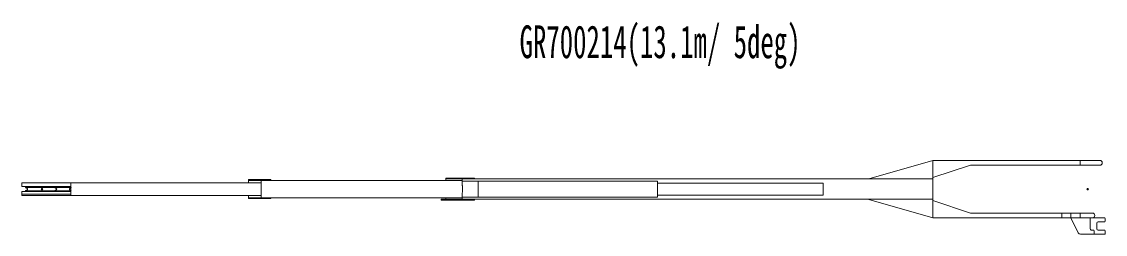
# Model space of a CAD drawing. Units: millimetres, scale not verified. Extents: x -41631 to 43732, y -72036 to 73823.
# Drawn here: x 4243 to 17818, y 36979 to 39642 of the extents above; entities that cross this region are included whole.
import ezdxf
from ezdxf.enums import TextEntityAlignment as Align

# ---------------------------------------------------------------- set-up
doc = ezdxf.new("R2010")
doc.units = ezdxf.units.MM
doc.header["$LTSCALE"] = 100
doc.header["$PDMODE"] = 32
doc.header["$PDSIZE"] = 20
doc.layers.add('0-0_0', color=5, linetype='Continuous', lineweight=18)
doc.styles.add('ＭＳ ゴシック', font='')
doc.styles.get('ＭＳ ゴシック').set_extended_font_data('MS Gothic')

msp = doc.modelspace()

# ---------------------------------------------------------------- linework, layer by layer
at = {"layer": '0-0_0', "color": 7, "lineweight": 13}
for p, q in [((15656.6, 37185.7), (15656.6, 37903.7)), ((15656.6, 37903.7), (17501.6, 37903.7)), ((17501.6, 37904.7), (17501.6, 37844.7)), ((17750.6, 37904.7), (17501.6, 37904.7)), ((16130.4, 37844.5), (15656.6, 37688.4)), ((17501.6, 37844.7), (16131.9, 37844.7)), ((17750.6, 37844.7), (17501.6, 37844.7)), ((4243, 37624.7), (7241.6, 37624.7)), ((7086.6, 37663.7), (7364.4, 37663.7)), ((7086.6, 37663.7), (7086.6, 37654.7)), ((7241.6, 37434.7), (7241.6, 37654.7)), ((7364.4, 37654.7), (7364.4, 37663.7)), ((9556.6, 37681.2), (9914, 37681.2)), ((9556.6, 37654.7), (9556.6, 37681.2)), ((9556.6, 37672.2), (15656.6, 37672.2)), ((9761.6, 37672.2), (9761.6, 37589.7)), ((9961.6, 37643.2), (9766.6, 37643.2)), ((9914, 37672.2), (9914, 37681.2)), ((9961.6, 37643.2), (9961.6, 37627.2)), ((12206.6, 37643.2), (9961.6, 37643.2)), ((9961.6, 37627.2), (9961.6, 37462.2)), ((12206.6, 37643.2), (12206.6, 37446.2)), ((14285.6, 37620.2), (12206.6, 37620.2)), ((14285.6, 37469.2), (14285.6, 37620.2)), ((4243, 37513.7), (4243, 37464.7)), ((4243, 37513.7), (4860.6, 37513.7)), ((4243, 37482.7), (4856.6, 37482.7)), ((4662.6, 37566), (4291.6, 37566)), ((4291.6, 37560.8), (4291.6, 37566)), ((4310, 37554.1), (4291.6, 37560.8)), ((4310, 37535.3), (4291.6, 37528.6)), ((4291.6, 37523.5), (4291.6, 37528.6)), ((4662.6, 37523.5), (4291.6, 37523.5)), ((4661.6, 37563), (4661.6, 37563.7)), ((4661.6, 37525.7), (4661.6, 37526.4)), ((4808.1, 37566.7), (4664.6, 37566.7)), ((4675.5, 37553.9), (4664.7, 37558.4)), ((4675.5, 37535.5), (4664.7, 37531)), ((4858.6, 37566.7), (4808.1, 37566.7)), ((4847.8, 37553.9), (4858.5, 37558.4)), ((4847.8, 37535.5), (4858.5, 37531)), ((4860.6, 37560), (4860.6, 37529.4)), ((4860.6, 37464.7), (4860.6, 37523.5)), ((4861.6, 37563), (4861.6, 37563.7)), ((4861.6, 37525.7), (4861.6, 37526.4)), ((9761.6, 37589.7), (9766.6, 37584.7)), ((9761.6, 37499.7), (9766.6, 37504.7)), ((9761.6, 37499.7), (9761.6, 37417.2)), ((9766.6, 37584.7), (9766.6, 37504.7)), ((14285.6, 37469.2), (12206.6, 37469.2)), ((4243, 37464.7), (7241.6, 37464.7)), ((7086.6, 37434.7), (7086.6, 37464.7)), ((7086.6, 37434.7), (9761.6, 37434.7)), ((7086.6, 37425.7), (7086.6, 37434.7)), ((7086.6, 37425.7), (7364.5, 37425.7)), ((7364.5, 37425.7), (7364.5, 37434.7)), ((9496.6, 37417.2), (9496.6, 37408.2)), ((9914, 37408.2), (9496.6, 37408.2)), ((9556.6, 37417.2), (9556.6, 37434.7)), ((9766.6, 37446.2), (9961.6, 37446.2)), ((9914, 37417.2), (15656.6, 37417.2)), ((9914, 37408.2), (9914, 37417.2)), ((9961.6, 37462.2), (9961.6, 37446.2)), ((12206.6, 37446.2), (9961.6, 37446.2)), ((14856.6, 37417.2), (14855.7, 37414.1)), ((14855.7, 37414.1), (15656.6, 37185.9)), ((15656.6, 37401), (16130.4, 37245)), ((17656.6, 37244.7), (16131.9, 37244.7)), ((17271.6, 37244.2), (17271.6, 37185.7)), ((17387.6, 37244.7), (17387.6, 37184.7)), ((17501.6, 37184.7), (17501.6, 37244.7)), ((17387.6, 37185.7), (15656.6, 37185.7)), ((17478.4, 36995.6), (17386.6, 37184.7)), ((17788.3, 37184.7), (17386.6, 37184.7)), ((17626.6, 37184.7), (17626.6, 37047.7)), ((17713.6, 37119.7), (17713.6, 37046.7)), ((17788.3, 37134.7), (17728.6, 37134.7)), ((17799.6, 37184.7), (17788.3, 37184.7)), ((17799.6, 37134.7), (17788.3, 37134.7)), ((17799.6, 37184.7), (17812.8, 37184.7)), ((17799.6, 37134.7), (17812.8, 37134.7)), ((17818.5, 37176.7), (17812.8, 37184.7)), ((17812.8, 37134.7), (17818.5, 37142.7)), ((17818.5, 37176.7), (17818.5, 37142.7)), ((17505.4, 36978.7), (17514.6, 36978.7)), ((17697.6, 36978.7), (17514.6, 36978.7)), ((17668.6, 37032.7), (17641.6, 37032.7)), ((17678.6, 37022.7), (17678.6, 36988.7)), ((17701.6, 36978.7), (17697.6, 36978.7)), ((17701.6, 36978.7), (17788.3, 36978.7)), ((17788.3, 37031.7), (17728.6, 37031.7)), ((17788.3, 37031.7), (17799.6, 37031.7)), ((17799.6, 36978.7), (17788.3, 36978.7)), ((17799.6, 37031.7), (17812.8, 37031.7)), ((17799.6, 36978.7), (17812.8, 36978.7)), ((17818.5, 37023.7), (17812.8, 37031.7)), ((17812.8, 36978.7), (17818.5, 36986.7)), ((17818.5, 37023.7), (17818.5, 36986.7))]:
    msp.add_line(p, q, dxfattribs=at)
for points in [[(14856.6, 37672.2), (14855.7, 37675.3), (15656.6, 37903.5)], [(4243, 37624.7), (4243, 37575.7), (4860.6, 37575.7)], [(4860.6, 37566), (4860.6, 37579.7), (4860.6, 37624.7)], [(7086.6, 37624.7), (7086.6, 37654.7), (9761.6, 37654.7)], [(4858.6, 37522.7), (4808.1, 37522.7), (4664.6, 37522.7)], [(9914, 37417.2), (9904, 37417.2), (9496.6, 37417.2)]]:
    msp.add_lwpolyline(points, dxfattribs=at)
for centre, radius, start, end in [((17750.6, 37874.7), 30, 270, 90), ((4306.6, 37544.7), 10, 290, 70), ((4664.6, 37563.7), 3, 90, 180), ((4666.6, 37563), 5, 180, 247.38013), ((4666.6, 37526.4), 5, 112.61987, 180), ((4664.6, 37525.7), 3, 180, 270), ((4671.6, 37544.7), 10, 292.61987, 67.38013), ((4686.6, 37544.7), 10, 138.59047, 221.40809), ((4851.6, 37544.7), 10, 112.61987, 247.38013), ((4856.6, 37563), 5, 292.61987, 0), ((4856.6, 37526.4), 5, 0, 67.38013), ((4858.6, 37563.7), 3, 0, 90), ((4858.6, 37525.7), 3, 270, 0), ((16131.9, 37249.7), 5, 251.76614, 269.99992), ((17656.6, 37214.7), 30, 270, 90), ((17728.6, 37119.7), 15, 90, 180), ((17505.4, 37008.7), 30, 205.89365, 270), ((17641.6, 37047.7), 15, 180, 270), ((17668.6, 37022.7), 10, 0, 90), ((17668.6, 36988.7), 10, 270, 0), ((17728.6, 37046.7), 15, 180, 270)]:
    msp.add_arc(centre, radius, start, end, dxfattribs=at)
at = {"layer": '0-0_0', "color": 7}
for p in [(4496.6, 37544.7), (17596.6, 37544.7)]:
    msp.add_point(p, dxfattribs=at)

# ---------------------------------------------------------------- texts
at = {"layer": '0-0_0', "color": 7, "style": 'ＭＳ ゴシック', "width": 0.6}
msp.add_text('GR700214(13.1m/ 5deg)', height=410.6, dxfattribs=at).set_placement((10480.7, 39062.2), align=Align.BOTTOM_LEFT)

doc.saveas('drawing.dxf')
